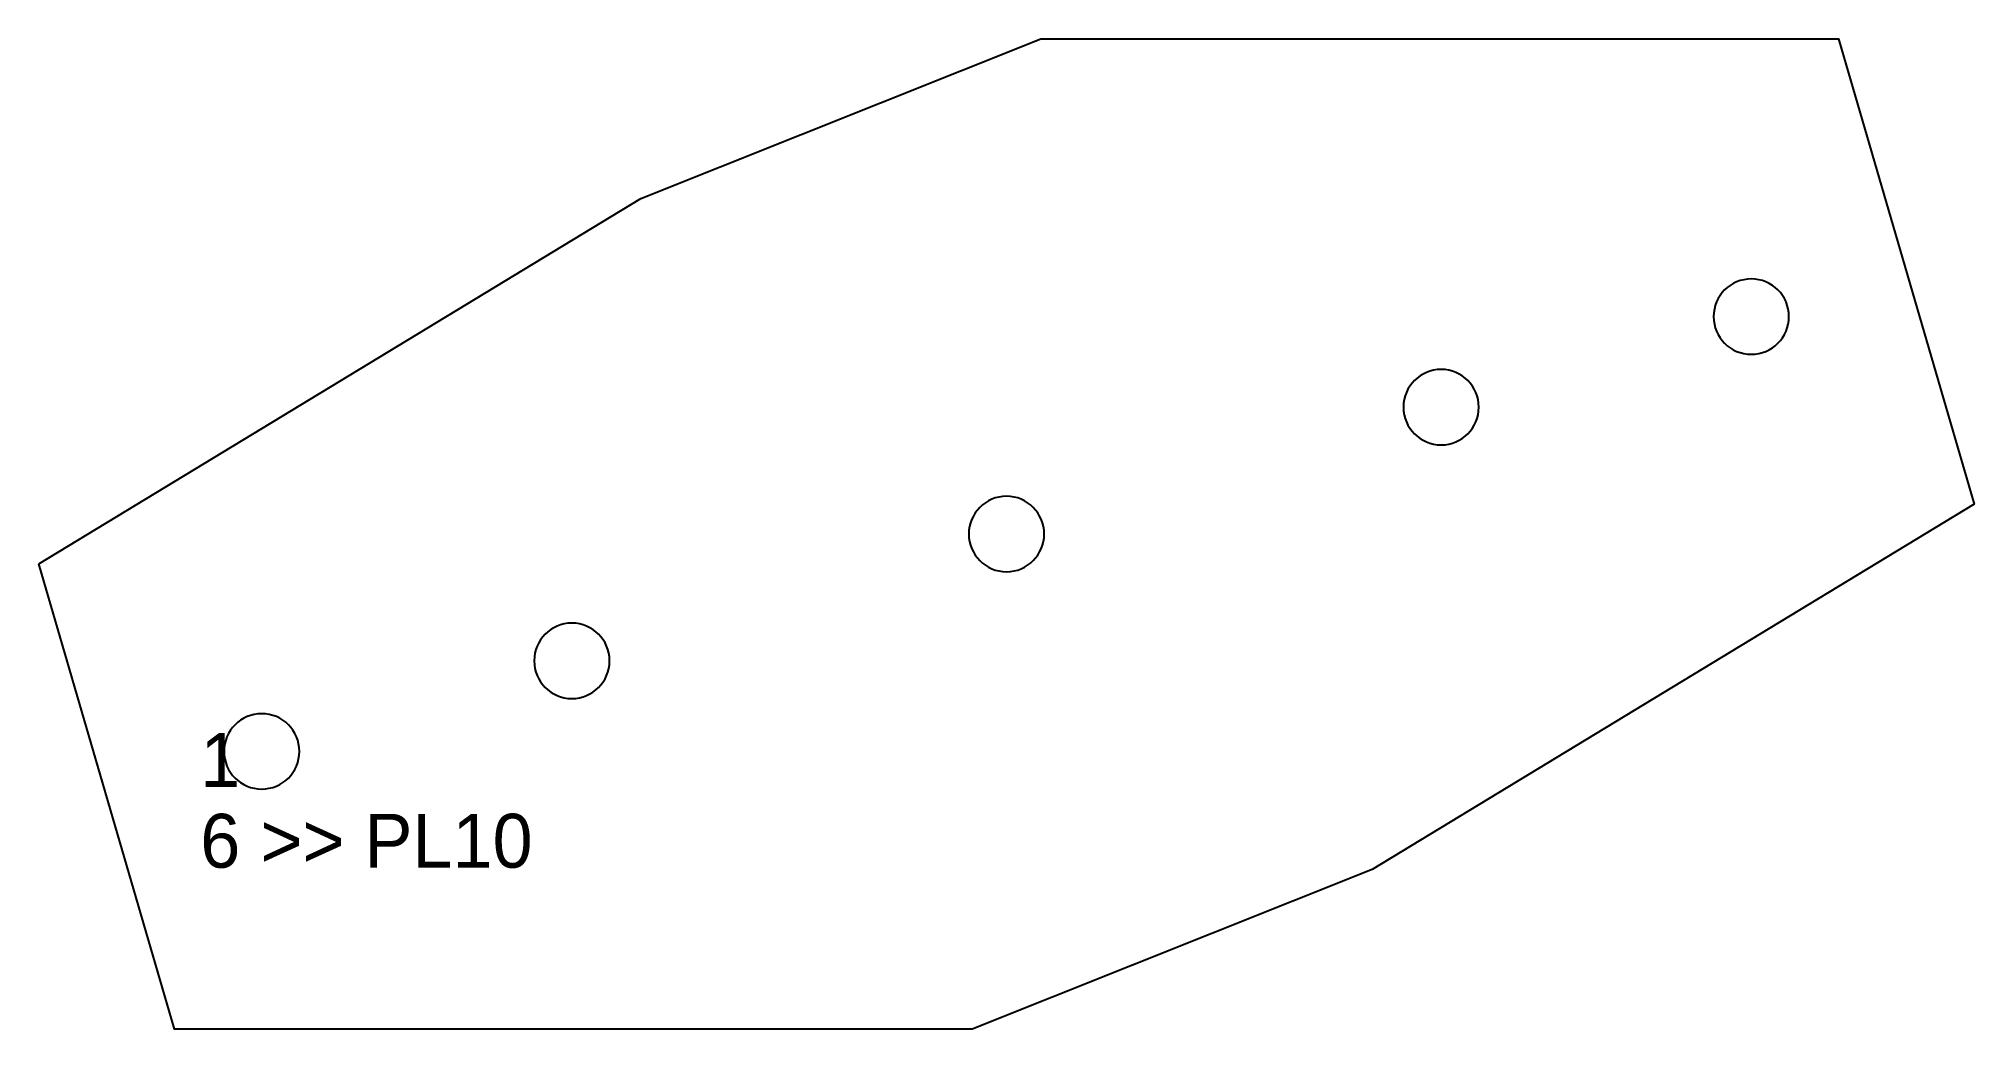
# Model space of a CAD drawing. Extents: x 0 to 359, y 0 to 184.
import ezdxf

# ---------------------------------------------------------------- set-up
doc = ezdxf.new("R2010")
doc.units = 0
for name, color, linetype in [('CUT', 7, 'CONTINUOUS'), ('HOLE', 7, 'CONTINUOUS'), ('SCRIBE', 3, 'CONTINUOUS'), ('TEXT', 7, 'CONTINUOUS')]:
    doc.layers.add(name, color=color, linetype=linetype)

msp = doc.modelspace()

# ---------------------------------------------------------------- linework, layer by layer
at = {"layer": 'CUT', "color": 7, "linetype": 'CONTINUOUS'}
msp.add_lwpolyline([(0, 86.4), (111.78, 154.27), (186.08, 183.92), (334.2, 183.92), (359.42, 97.53), (247.64, 29.65), (173.34, 0), (25.21, 0)], close=True, dxfattribs=at)
at = {"layer": 'HOLE', "color": 7, "linetype": 'CONTINUOUS'}
for points in [[(318.01, 139.32, 1), (318.01, 125.32, 1)], [(260.42, 122.51, 1), (260.42, 108.51, 1)], [(179.71, 98.96, 1), (179.71, 84.96, 1)], [(99, 75.41, 1), (99, 61.41, 1)], [(41.41, 58.6, 1), (41.41, 44.6, 1)]]:
    msp.add_lwpolyline(points, format="xyb", close=True, dxfattribs=at)

# ---------------------------------------------------------------- texts
at = {"layer": 'SCRIBE', "color": 3}
msp.add_text('1', height=10, dxfattribs=at).set_placement((30, 45))
at = {"layer": 'TEXT', "color": 7}
msp.add_text('6 >> PL10', height=10, dxfattribs=at).set_placement((30, 30))

doc.saveas('drawing.dxf')
